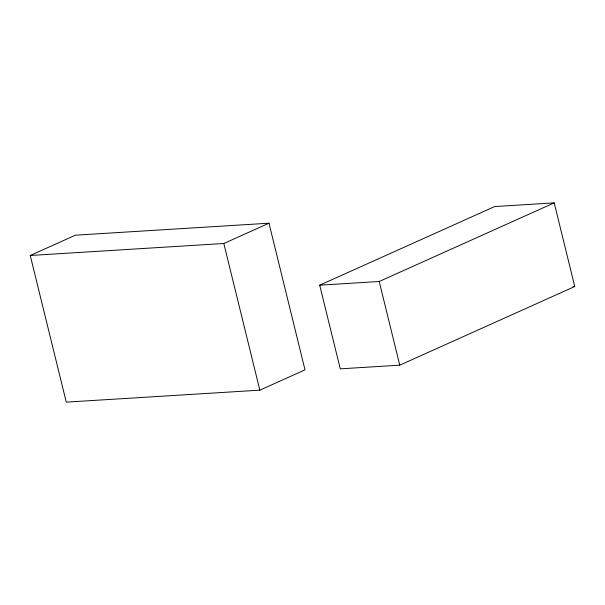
<?xml version="1.0" encoding="UTF-8"?>
<svg xmlns="http://www.w3.org/2000/svg" width="605" height="605" viewBox="0 0 605 605"><rect width="100%" height="100%" fill="white"/><g stroke="black" fill="none" stroke-linecap="round" stroke-linejoin="round"><path stroke-width="0.91" d="M30.25 255.484L75.413 235.186L268.983 223.207L305.003 369.859L259.84 390.157L66.27 402.136L30.25 255.484L223.82 243.497L268.983 223.207M319.705 285.182L494.693 206.547L554.203 202.864L574.75 286.52L399.761 365.163L340.26 368.846L319.705 285.182L379.214 281.499L554.203 202.864M572.89 286.641L574.75 286.52M379.214 281.499L399.761 365.163M223.82 243.497L259.84 390.157"/></g></svg>
